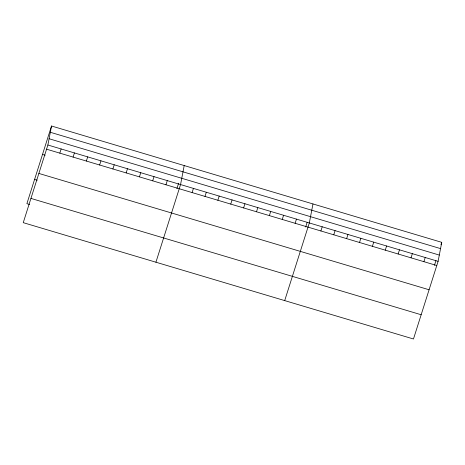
<?xml version="1.0" encoding="UTF-8"?>
<svg xmlns="http://www.w3.org/2000/svg" width="465" height="465" viewBox="0 0 465 465"><rect width="100%" height="100%" fill="white"/><g stroke="black" fill="none" stroke-linecap="round" stroke-linejoin="round"><path stroke-width="0.7" d="M47.883 145.01L51.528 126.009L441.75 242.341L438.106 261.342L413.472 338.991L23.25 222.659L47.883 145.01L438.106 261.342M184.204 165.563L180.56 184.564L155.926 262.214M312.974 203.955L309.33 222.956L284.702 300.599M51.528 126.009L26.894 203.658L29.551 204.449M59.822 153.142L61.148 148.969M73.092 157.094L74.417 152.921M86.362 161.053L87.682 156.879M99.626 165.005L100.952 160.832M112.896 168.958L114.221 164.79M126.16 172.916L127.486 168.743M139.43 176.869L140.756 172.701M152.7 180.827L154.02 176.654M165.964 184.779L167.29 180.606M176.898 188.592L178.607 183.204M192.109 192.574L193.434 188.401M204.989 196.416L206.309 192.243M217.864 200.252L219.189 196.079M230.745 204.094L232.064 199.921M243.619 207.931L244.945 203.757M256.5 211.773L257.819 207.599M269.375 215.609L270.7 211.436M282.255 219.451L283.574 215.278M295.13 223.287L296.455 219.114M305.668 226.984L307.167 222.27M320.885 230.966L322.21 226.792M333.76 234.808L335.085 230.634M346.64 238.644L347.965 234.47M359.515 242.48L360.84 238.313M372.395 246.322L373.715 242.149M385.27 250.158L386.595 245.985M398.15 254L399.47 249.827M411.025 257.837L412.35 253.663M423.906 261.679L425.225 257.505M434.444 265.376L435.938 260.656M440.994 244.724L441.75 242.341M50.325 132.281L440.547 248.612M49.087 138.739L439.309 255.076M46.558 149.184L436.78 265.515M42.513 154.427L45.163 155.217M38.868 173.433L429.09 289.765M34.584 179.409L37.241 180.199M30.94 198.41L421.162 314.747"/></g></svg>
